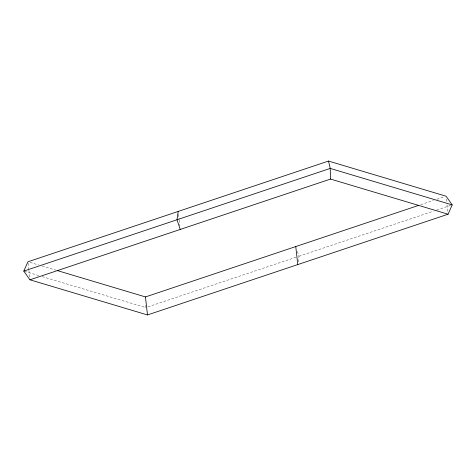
<?xml version="1.0" encoding="UTF-8"?>
<svg xmlns="http://www.w3.org/2000/svg" width="476" height="476" viewBox="0 0 476 476"><rect width="100%" height="100%" fill="white"/><g stroke="black" fill="none" stroke-linecap="round" stroke-linejoin="round"><path stroke-width="0.36" stroke-dasharray="2.38 1.78" d="M298.184 261.8L298.993 256.237L296.911 250.025M420.766 204.674L433.41 200.438M436.92 199.26L443.941 196.909M147.893 306.877L297.589 256.713M298.993 256.237L433.225 211.255M436.736 210.077L450.796 205.364M30.065 262.431L38.616 264.983M42.18 266.048L55.71 270.094M24.508 271.32L38.693 275.556M42.239 276.621L145.787 307.585L145.721 305.455M446.375 199.081L446.696 201.967M447.018 204.847L447.91 212.772M178.548 214.301L179.113 219.347M179.19 220.067L179.839 225.826M28.09 263.228L28.822 269.714M28.899 270.433L29.625 276.919"/><path stroke-width="0.71" d="M178.22 211.421L177.007 219.763L180.243 229.432M23.8 271.106L27.929 261.788L328.517 161.055L446.048 196.201L452.2 204.894L448.071 214.212L147.483 314.945L29.952 279.799L23.8 271.106L330.213 168.415L452.2 204.894M29.952 279.799L330.534 179.065L448.071 214.212M57.138 270.523L145.466 296.935L418.66 205.382M328.517 161.055L330.213 168.415L330.534 179.065M295.757 246.568L297.78 264.579M145.466 296.935L147.483 314.945"/></g></svg>
